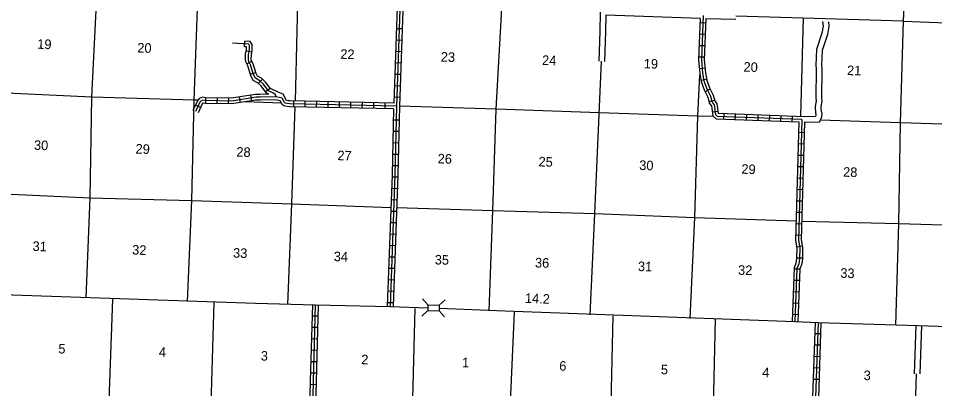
# Model space of a CAD drawing. Extents: x 589837 to 1026606, y 16219719 to 16549911.
# Drawn here: x 944338 to 992235, y 16495762 to 16515108 of the extents above; entities that cross this region are included whole.
import ezdxf

# ---------------------------------------------------------------- set-up
doc = ezdxf.new("R2010")
doc.units = 0
for name, color, linetype in [('L10', 7, 'Continuous'), ('L11', 7, 'Continuous'), ('L13', 7, 'Continuous'), ('L14', 7, 'Continuous'), ('L18', 7, 'Continuous'), ('L28', 7, 'Continuous'), ('L3', 7, 'Continuous'), ('L8', 7, 'Continuous')]:
    doc.layers.add(name, color=color, linetype=linetype)

msp = doc.modelspace()

# ---------------------------------------------------------------- linework, layer by layer
at = {"layer": 'L10'}
for points in [[(957435, 16511146), (956967, 16511134), (956757, 16511132), (956709, 16511125)], [(958184, 16511141), (957921, 16511258)], [(958438, 16510804), (958357, 16510815), (958184, 16511141)], [(958293, 16510521), (958221, 16510531), (958125, 16510612), (958026, 16510799), (957796, 16510855), (956972, 16510834), (956782, 16510832), (956741, 16510826)]]:
    msp.add_lwpolyline(points, dxfattribs=at)
at = {"layer": 'L11'}
for points in [[(974750, 16515427), (974735, 16514420), (974675, 16512870)], [(975048, 16515270), (975034, 16514412), (974975, 16512860)], [(980274, 16515096), (981838, 16515057)], [(986680, 16514929), (986700, 16514690), (986632, 16514262), (986358, 16513428), (986326, 16512661), (986345, 16512487), (986321, 16510944), (986334, 16510802), (986290, 16510465), (986296, 16510241), (986331, 16510165), (986313, 16509952), (986192, 16509662), (985431, 16509687)], [(986378, 16514942), (986398, 16514701), (986340, 16514332), (986060, 16513482), (986025, 16512651), (986045, 16512473), (986021, 16510933), (986032, 16510808), (985989, 16510480), (985998, 16510171), (986026, 16510111), (986018, 16510025), (985995, 16509969), (985439, 16509986)], [(991245, 16499071), (991159, 16496538)], [(991545, 16499061), (991459, 16496528)]]:
    msp.add_lwpolyline(points, dxfattribs=at)
at = {"layer": 'L13'}
for p, q in [((990605, 16514952), (981844, 16515213)), ((985231, 16509993), (985371, 16515108)), ((958094, 16510672), (956194, 16510741)), ((970033, 16494407), (970280, 16499766))]:
    msp.add_line(p, q, dxfattribs=at)
for points in [[(990204, 16499075), (990358, 16504386), (990443, 16509649), (990605, 16514952), (990840, 16520152), (990960, 16525481), (991148, 16530800)], [(947885, 16500499), (948086, 16505734), (948180, 16510989), (948441, 16516247), (948579, 16521584), (948777, 16526754)], [(958818, 16510784), (958950, 16515899), (959088, 16521227), (959263, 16525972)], [(953176, 16500316), (953404, 16505592), (953523, 16510837), (953718, 16516106), (953846, 16521418), (953890, 16523021)], [(968945, 16499827), (969147, 16505070), (969317, 16510356), (969611, 16515614), (969747, 16520884), (969796, 16523029)], [(990605, 16514952), (995972, 16514750), (1001238, 16514559), (1006589, 16514374)], [(974219, 16499611), (974473, 16504911), (974817, 16512865)], [(979461, 16499420), (979697, 16504696), (979859, 16509999), (979963, 16512161)], [(953721, 16510830), (953523, 16510837), (948180, 16510989), (942965, 16511228), (937730, 16511352), (935025, 16511467)], [(958427, 16500150), (958630, 16505410), (958809, 16510484)], [(974701, 16510170), (969317, 16510356), (964258, 16510516)], [(980648, 16509973), (979859, 16509999), (974701, 16510170)], [(995861, 16509479), (990443, 16509649), (986244, 16509788)], [(937238, 16506142), (937554, 16506133), (942805, 16505976), (948086, 16505734), (953404, 16505592), (958630, 16505410), (963810, 16505231)], [(964110, 16505221), (969147, 16505070), (974473, 16504911), (979697, 16504696), (984987, 16504522)], [(985287, 16504513), (990358, 16504386), (995561, 16504239)], [(948850, 16487359), (948936, 16489790), (949082, 16495127), (949278, 16500445)], [(953265, 16460861), (953330, 16463229), (953468, 16468549), (953677, 16473767), (953840, 16479103), (954000, 16484314), (954186, 16489599), (954416, 16494942), (954570, 16500262)], [(964417, 16478499), (964424, 16478753), (964632, 16484197), (964779, 16489257), (964933, 16494569), (965080, 16499956)], [(974276, 16463088), (974368, 16467839), (974556, 16473158), (974723, 16478369), (974913, 16483746), (975072, 16488940), (975316, 16494207), (975438, 16499562)], [(980437, 16487293), (980489, 16488787), (980650, 16494031), (980780, 16499402)], [(990705, 16478070), (990803, 16483120), (990956, 16488423), (991202, 16493724), (991288, 16496534)]]:
    msp.add_lwpolyline(points, dxfattribs=at)
at = {"layer": 'L18'}
for p, q in [((965744, 16500142), (965456, 16500450)), ((965744, 16500142), (965734, 16499843)), ((965744, 16500142), (966341, 16500121)), ((966341, 16500121), (966331, 16499823)), ((966341, 16500121), (966649, 16500409)), ((965734, 16499843), (965426, 16499555)), ((965734, 16499843), (966331, 16499823)), ((966331, 16499823), (966619, 16499515))]:
    msp.add_line(p, q, dxfattribs=at)
at = {"layer": 'L3'}
for points in [[(935440, 16503388), (938090, 16502409), (940915, 16501356), (942358, 16500874), (943069, 16500700), (944027, 16500668), (956736, 16500236), (959859, 16500148), (963775, 16500059), (965739, 16499992)], [(966336, 16499972), (969784, 16499829), (984932, 16499264), (986139, 16499225), (991395, 16499066), (995526, 16498918), (998328, 16498819), (1001951, 16498701), (1006047, 16498561)]]:
    msp.add_lwpolyline(points, dxfattribs=at)
at = {"layer": 'L8'}
for p, q in [((964445, 16524605), (963963, 16510674)), ((979974, 16515105), (975048, 16515270)), ((964397, 16514554), (964098, 16514564)), ((980264, 16514861), (979966, 16514872)), ((964376, 16513958), (964078, 16513968)), ((980241, 16514264), (979943, 16514276)), ((956160, 16513622), (956181, 16513919)), ((980218, 16513668), (979920, 16513680)), ((956257, 16513411), (956549, 16513351)), ((964355, 16513362), (964057, 16513372)), ((980194, 16513072), (979896, 16513084)), ((956279, 16512724), (956539, 16512869)), ((964335, 16512765), (964037, 16512776)), ((956463, 16512194), (956749, 16512279)), ((964314, 16512169), (964016, 16512179)), ((980229, 16512496), (979931, 16512470)), ((956890, 16511716), (957098, 16511930)), ((964293, 16511573), (963995, 16511583)), ((980310, 16511919), (980017, 16511867)), ((956537, 16510795), (956491, 16511090)), ((957258, 16511278), (957496, 16511458)), ((980503, 16511399), (980234, 16511269)), ((954137, 16510663), (954143, 16510961)), ((954733, 16510650), (954740, 16510948)), ((955330, 16510637), (955336, 16510936)), ((955947, 16510703), (955901, 16510998)), ((958737, 16510486), (958743, 16510785)), ((959333, 16510474), (959339, 16510772)), ((959929, 16510461), (959936, 16510759)), ((960526, 16510448), (960532, 16510746)), ((961122, 16510435), (961129, 16510734)), ((961719, 16510423), (961725, 16510721)), ((962315, 16510410), (962322, 16510708)), ((962912, 16510397), (962918, 16510695)), ((963508, 16510384), (963515, 16510682)), ((964273, 16510977), (963975, 16510987)), ((980731, 16510824), (980446, 16510739)), ((953861, 16510442), (953590, 16510567)), ((980909, 16510247), (980614, 16510202)), ((981208, 16510136), (981198, 16509838)), ((964239, 16509785), (963941, 16509793)), ((981804, 16510114), (981794, 16509816)), ((982401, 16510093), (982390, 16509795)), ((982997, 16510072), (982986, 16509774)), ((983593, 16510051), (983582, 16509753)), ((984189, 16510029), (984179, 16509731)), ((984785, 16510008), (984775, 16509710)), ((964225, 16509189), (963927, 16509196)), ((985415, 16509133), (985116, 16509141)), ((964210, 16508593), (963912, 16508600)), ((985398, 16508537), (985100, 16508545)), ((964196, 16507996), (963898, 16508003)), ((985381, 16507940), (985083, 16507949)), ((964182, 16507400), (963883, 16507407)), ((985365, 16507344), (985067, 16507352)), ((964166, 16506802), (963868, 16506812)), ((985348, 16506748), (985050, 16506756)), ((964144, 16506205), (963846, 16506216)), ((985332, 16506151), (985033, 16506160)), ((964123, 16505609), (963825, 16505620)), ((985315, 16505555), (985017, 16505563)), ((964102, 16505013), (963804, 16505024)), ((985298, 16504958), (985000, 16504967)), ((964080, 16504417), (963782, 16504427)), ((985282, 16504362), (984984, 16504370)), ((964059, 16503821), (963761, 16503831)), ((985265, 16503766), (984967, 16503774)), ((964038, 16503224), (963740, 16503235)), ((985315, 16503204), (985022, 16503153)), ((964016, 16502628), (963718, 16502639)), ((985319, 16502580), (985021, 16502586)), ((963995, 16502032), (963697, 16502043)), ((985185, 16502001), (984887, 16502013)), ((963973, 16501436), (963675, 16501446)), ((985162, 16501405), (984864, 16501416)), ((963952, 16500839), (963654, 16500850)), ((985139, 16500809), (984841, 16500820)), ((963931, 16500243), (963633, 16500254)), ((985117, 16500213), (984819, 16500224)), ((985094, 16499617), (984796, 16499628)), ((959992, 16499548), (959694, 16499556)), ((959976, 16498951), (959678, 16498959)), ((986268, 16498624), (985970, 16498634)), ((959960, 16498355), (959661, 16498363)), ((959943, 16497758), (959645, 16497767)), ((986248, 16498028), (985950, 16498038)), ((986228, 16497431), (985930, 16497442)), ((959927, 16497162), (959629, 16497170)), ((986207, 16496835), (985909, 16496845)), ((959911, 16496566), (959613, 16496574)), ((986187, 16496239), (985889, 16496249)), ((959895, 16495970), (959597, 16495977))]:
    msp.add_line(p, q, dxfattribs=at)
for points in [[(964598, 16524696), (964108, 16510520), (964021, 16506921), (963775, 16500059)], [(964743, 16524533), (964258, 16510516), (964171, 16506917), (963925, 16500054)], [(979974, 16515105), (979890, 16512940), (979952, 16512221), (980026, 16511807), (980187, 16511367), (980372, 16510981), (980467, 16510665), (980564, 16510529), (980642, 16510012), (980809, 16509851), (985131, 16509697), (984959, 16503508), (985029, 16503104), (985020, 16502554), (984982, 16502315), (984888, 16502076), (984782, 16499269)], [(980130, 16515250), (980040, 16512943), (980101, 16512241), (980172, 16511847), (980325, 16511425), (980513, 16511035), (980603, 16510732), (980707, 16510587), (980783, 16510085), (980872, 16509998), (985260, 16509842), (985284, 16509808), (985109, 16503519), (985179, 16503116), (985170, 16502541), (985128, 16502276), (985037, 16502045), (984932, 16499264)], [(980274, 16515096), (980190, 16512947), (980250, 16512261), (980317, 16511886), (980464, 16511483), (980653, 16511090), (980740, 16510799), (980850, 16510645), (980923, 16510157), (980935, 16510146), (985439, 16509986)], [(957812, 16511006), (957782, 16511107), (957677, 16511202), (957414, 16511319), (957143, 16511679), (956965, 16511851), (956965, 16511851), (956728, 16511976), (956626, 16512171), (956476, 16512676), (956381, 16512846), (956361, 16512972), (956369, 16513214), (956418, 16513454), (956418, 16513696), (956378, 16513755), (955530, 16513817)], [(957435, 16511146), (957318, 16511198), (957030, 16511579), (956876, 16511729), (956616, 16511865), (956486, 16512115), (956337, 16512618), (956238, 16512796), (956210, 16512962), (956219, 16513231), (956268, 16513469), (956268, 16513613), (956160, 16513621)], [(957921, 16511258), (957511, 16511441), (957256, 16511778), (957054, 16511974), (956839, 16512087), (956765, 16512228), (956615, 16512735), (956525, 16512896), (956511, 16512982), (956518, 16513196), (956568, 16513439), (956568, 16513741), (956463, 16513900), (956181, 16513920)], [(956709, 16511125), (955485, 16510933), (954142, 16510962), (953972, 16510988), (953797, 16510921), (953698, 16510803), (953466, 16510299)], [(964108, 16510520), (958526, 16510640), (958285, 16510673), (958244, 16510708), (958127, 16510929), (957812, 16511006), (956970, 16510984), (956769, 16510982), (955495, 16510783), (954129, 16510812), (953988, 16510833), (953887, 16510795), (953826, 16510722), (953602, 16510236)], [(956741, 16510826), (955506, 16510633), (954116, 16510662), (954004, 16510679), (953977, 16510669), (953954, 16510641), (953738, 16510173)], [(963963, 16510674), (958537, 16510790), (958438, 16510804)], [(963954, 16510374), (958514, 16510490), (958293, 16510521)], [(963954, 16510374), (963871, 16506926), (963625, 16500064)], [(985431, 16509687), (985259, 16503530), (985330, 16503128), (985319, 16502528), (985273, 16502236), (985186, 16502014), (985082, 16499258)], [(959709, 16500152), (959600, 16496145), (959507, 16492394)], [(959859, 16500148), (959750, 16496141), (959658, 16492425)], [(960009, 16500144), (959900, 16496137), (959809, 16492456), (959832, 16492405), (960178, 16492002), (960337, 16491764), (960470, 16491367), (960509, 16490957), (960503, 16490494), (960329, 16490080)], [(985989, 16499230), (985856, 16495300), (985604, 16488812)], [(986139, 16499225), (986006, 16495294), (985749, 16488659)], [(986289, 16499220), (986156, 16495289), (985893, 16488505)]]:
    msp.add_lwpolyline(points, dxfattribs=at)

# ---------------------------------------------------------------- texts
at = {"layer": 'L14'}
for s, p in [('19', (945321, 16513521)), ('20', (950550, 16513327)), ('22', (961159, 16512997)), ('23', (966414, 16512852)), ('24', (971707, 16512677)), ('19', (977022, 16512497)), ('20', (982237, 16512325)), ('21', (987649, 16512146)), ('30', (945149, 16508240)), ('29', (950459, 16508047)), ('28', (955729, 16507885)), ('27', (961010, 16507702)), ('26', (966251, 16507533)), ('25', (971522, 16507375)), ('30', (976786, 16507188)), ('29', (982126, 16506991)), ('28', (987443, 16506836)), ('31', (945075, 16502959)), ('32', (950282, 16502770)), ('33', (955556, 16502608)), ('34', (960817, 16502426)), ('35', (966098, 16502255)), ('36', (971337, 16502098)), ('31', (976717, 16501908)), ('32', (981952, 16501714)), ('33', (987296, 16501558)), ('5', (946422, 16497606)), ('4', (951677, 16497432)), ('3', (957004, 16497231)), ('2', (962253, 16497045)), ('1', (967522, 16496882)), ('6', (972605, 16496705)), ('5', (977917, 16496517)), ('4', (983215, 16496367)), ('3', (988514, 16496213))]:
    msp.add_text(s, height=500, rotation=358.0946, dxfattribs=at).set_placement(p)
at = {"layer": 'L28'}
msp.add_text('14.2', height=500, rotation=357.6392, dxfattribs=at).set_placement((970810, 16500246))

doc.saveas('drawing.dxf')
